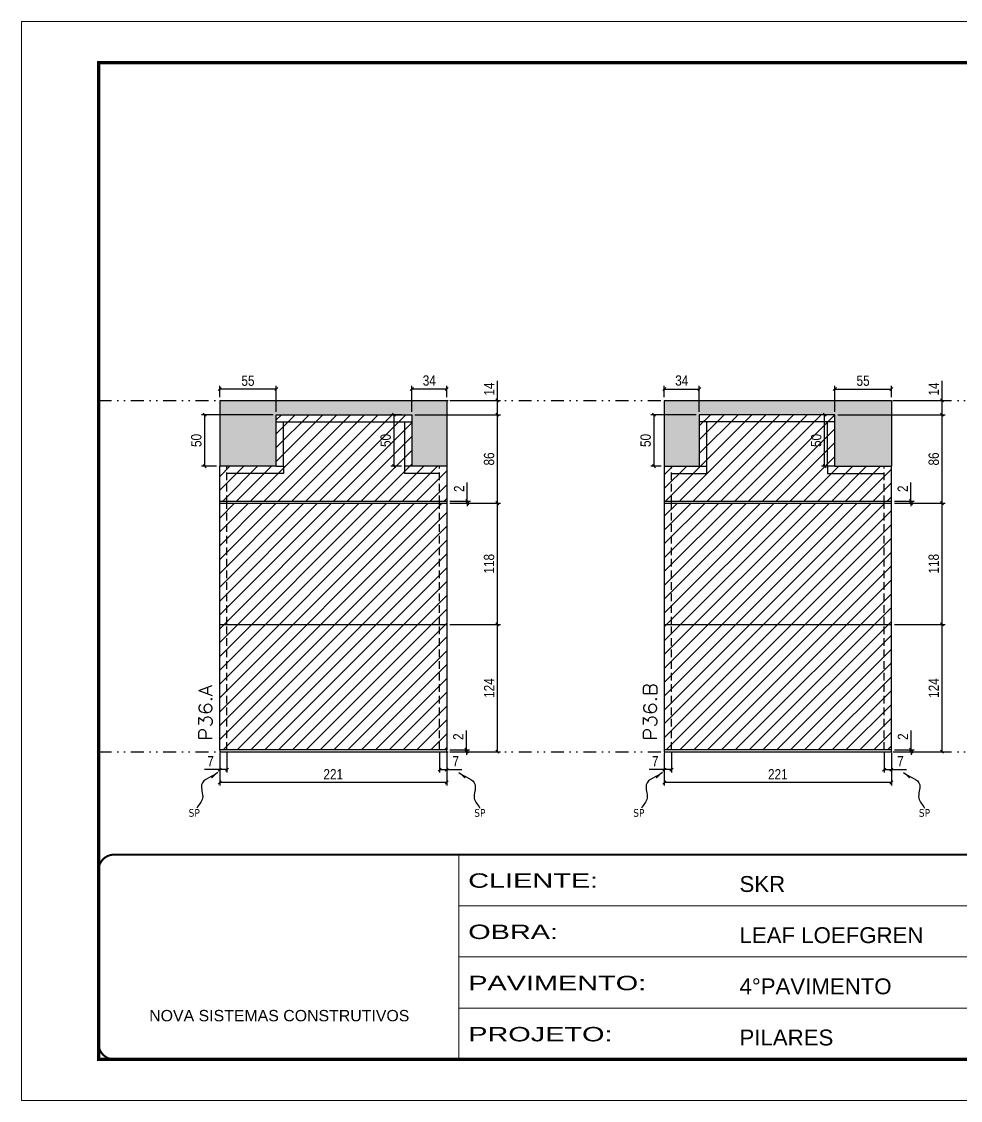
# Model space of a CAD drawing. Extents: x 14400 to 27878, y -21631 to 6985.
# Drawn here: x 15998 to 16912, y -5551 to -4501 of the extents above; entities that cross this region are included whole.
import ezdxf

# ---------------------------------------------------------------- set-up
doc = ezdxf.new("R2010")
doc.units = 0
for name, pattern in [('CONTINUO', [0]), ('DASHED', [0.75, 0.5, -0.25]), ('DIVIDE2', [0.625, 0.25, -0.125, 0, -0.125, 0, -0.125]), ('HIDDEN', [0.375, 0.25, -0.125])]:
    doc.linetypes.add(name, pattern=pattern)
for name, color, linetype in [('COTA', 241, 'Continuous'), ('Nível', 160, 'Continuous'), ('Painéis', 200, 'Continuous'), ('SARR_2.2x7', 40, 'Continuous'), ('Sarrafo de Pressão', 42, 'HIDDEN'), ('texto', 7, 'Continuous')]:
    doc.layers.add(name, color=color, linetype=linetype)
for name, color, linetype, lineweight in [('Folhas', 255, 'Continuous', 9), ('Hachura', 251, 'Continuous', 9), ('SARRAFO DE PRESSAO', 251, 'DASHED', 9), ('Texto Seção', 7, 'Continuous', 15)]:
    doc.layers.add(name, color=color, linetype=linetype, lineweight=lineweight)
doc.styles.add('ARIAL', font='arial.ttf')
doc.styles.add('COTA TECNICA', font='techl___.ttf', dxfattribs={"height": 10})
doc.styles.add('COTA TECNICA-50', font='techl___.ttf', dxfattribs={"height": 10})
doc.styles.add('REGUA-120', font='ROMANS.shx', dxfattribs={"height": 15})
doc.styles.get("Standard").update_dxf_attribs({"font": 'arial.ttf'})
doc.styles.add('Tecnologia', font='')
doc.styles.get('Tecnologia').set_extended_font_data('Forgotten Futurist')
doc.dimstyles.new('COTA PAINEL-50', dxfattribs={"dimtxt": 10, "dimasz": 3, "dimexe": 3, "dimexo": 3, "dimgap": 3, "dimtad": 1, "dimdec": 1, "dimzin": 12, "dimdsep": 46, "dimtxsty": 'COTA TECNICA-50', "dimblk1": 'OBLIQUE', "dimblk2": 'OBLIQUE', "dimsah": 1, "dimcen": 0.9, "dimclrd": 4, "dimclre": 4, "dimclrt": 240, "dimadec": 1, "dimazin": 3, "dimtfac": 1, "dimtdec": 1, "dimtmove": 0, "dimatfit": 3, "dimfxl": 1, "dimtolj": 1, "dimtzin": 12, "dimarcsym": 0})
doc.dimstyles.new('PAINEL', dxfattribs={"dimtxt": 10, "dimasz": 3, "dimexe": 3, "dimexo": 3, "dimgap": 3, "dimtad": 1, "dimdec": 1, "dimzin": 12, "dimdsep": 46, "dimtxsty": 'COTA TECNICA', "dimblk1": 'OBLIQUE', "dimblk2": 'OBLIQUE', "dimsah": 1, "dimcen": 0.9, "dimclrd": 4, "dimclre": 4, "dimclrt": 240, "dimadec": 1, "dimazin": 3, "dimtfac": 1, "dimtdec": 1, "dimtmove": 0, "dimatfit": 3, "dimfxl": 1, "dimtolj": 1, "dimtzin": 12, "dimarcsym": 0})
doc.dimstyles.get("Standard").update_dxf_attribs({"dimtxt": 0.18, "dimasz": 0.18, "dimexe": 0.18, "dimexo": 0.0625, "dimgap": 0.09, "dimtad": 0, "dimtih": 1, "dimtoh": 1, "dimdec": 4, "dimzin": 0, "dimdsep": 46, "dimtxsty": 'Standard', "dimcen": 0.09, "dimadec": 0, "dimazin": 0, "dimtfac": 1, "dimtdec": 4, "dimtofl": 0, "dimtmove": 0, "dimatfit": 3, "dimfxl": 1, "dimtolj": 1, "dimtzin": 0, "dimarcsym": 0})

# ---------------------------------------------------------------- blocks, each defined once
blk = doc.blocks.new('9999999999')
at = {"color": 30, "linetype": 'CONTINUO'}
for p, q in [((98564.6, 34230.2), (98564.6, 34429.4)), ((98564.6, 34379.6), (99584, 34379.6)), ((98564.6, 34329.8), (99488, 34329.8)), ((98564.6, 34280), (99488, 34280))]:
    blk.add_line(p, q, dxfattribs=at)
at = {"color": 30, "linetype": 'CONTINUO', "const_width": 2}
blk.add_lwpolyline([(99584, 34230.2), (99584, 34414.4, 0.414214), (99569, 34429.4), (98229, 34429.4, 0.414214), (98214, 34414.4), (98214, 34245.2, 0.414214), (98229, 34230.2), (99584, 34230.2)], format="xyb", dxfattribs=at)
at = {"layer": 'Folhas'}
blk.add_lwpolyline([(98139, 34190.2), (99624, 34190.2), (99624, 35240.2), (98139, 35240.2)], close=True, dxfattribs=at)
at = {"layer": 'Folhas', "color": 30, "const_width": 3}
blk.add_lwpolyline([(98214, 34230.2), (99584, 34230.2), (99584, 35200.2), (98214, 35200.2)], close=True, dxfattribs=at)
at = {"color": 7, "linetype": 'Continuous', "ltscale": 5, "style": 'ARIAL'}
for s, height, p in [('SKR', 15.48, (98837.7, 34393.1)), ('LEAF LOEFGREN', 15.483, (98837.7, 34343.3)), ('4°PAVIMENTO', 15.483, (98837.7, 34293.5)), ('NOVA SISTEMAS CONSTRUTIVOS', 11.059, (98263.2, 34267.2)), ('PILARES', 15.48, (98837.7, 34243.7))]:
    blk.add_text(s, height=height, dxfattribs=at).set_placement(p)
at = {"layer": 'Folhas', "color": 7, "style": 'Tecnologia', "width": 1.5}
for s, p in [('CLIENTE:', (98573.7, 34397.2)), ('OBRA:', (98573.7, 34347.3)), ('PAVIMENTO:', (98573.7, 34297.5)), ('PROJETO:', (98573.7, 34247.7))]:
    blk.add_text(s, height=14, dxfattribs=at).set_placement(p)
blk = doc.blocks.new('_Oblique')
at = {"color": 0, "linetype": 'ByBlock', "lineweight": -2}
blk.add_line((-0.5, -0.5), (0.5, 0.5), dxfattribs=at)
blk = doc.blocks.new('*D1970')
at = {"layer": 'COTA', "color": 4, "lineweight": -2, "transparency": 16777216}
for p, q in [((16191.3, -5212.7), (16191.3, -5244.6)), ((16412.3, -5212.7), (16412.3, -5244.6)), ((16412.3, -5241.6), (16191.3, -5241.6))]:
    blk.add_line(p, q, dxfattribs=at)
at = {"layer": 'Defpoints', "color": 0, "transparency": 16777216}
for p in [(16191.3, -5209.7), (16412.3, -5209.7), (16191.3, -5241.6)]:
    blk.add_point(p, dxfattribs=at)
at = {"layer": 'COTA', "color": 4, "lineweight": -2, "transparency": 16777216, "xscale": 3, "yscale": 3, "zscale": 3, "rotation": 180}
blk.add_blockref('_Oblique', (16191.3, -5241.6), dxfattribs=at)
at = {"layer": 'COTA', "color": 4, "lineweight": -2, "transparency": 16777216, "xscale": 3, "yscale": 3, "zscale": 3}
blk.add_blockref('_Oblique', (16412.3, -5241.6), dxfattribs=at)
at = {"layer": 'COTA', "color": 240, "transparency": 16777216, "insert": (16301.8, -5233.6), "char_height": 10, "attachment_point": 5, "style": 'COTA TECNICA'}
blk.add_mtext('\\A1;221', dxfattribs=at)
blk = doc.blocks.new('*D1971')
at = {"layer": 'COTA', "color": 4, "lineweight": -2, "transparency": 16777216}
for p, q in [((16405.3, -5212.7), (16405.3, -5232)), ((16412.3, -5214.7), (16412.3, -5232)), ((16405.3, -5229), (16412.3, -5229)), ((16412.3, -5229), (16427, -5229))]:
    blk.add_line(p, q, dxfattribs=at)
at = {"layer": 'Defpoints', "color": 0, "transparency": 16777216}
for p in [(16405.3, -5209.7), (16412.3, -5211.7), (16412.3, -5229)]:
    blk.add_point(p, dxfattribs=at)
at = {"layer": 'COTA', "color": 4, "lineweight": -2, "transparency": 16777216, "xscale": 3, "yscale": 3, "zscale": 3, "rotation": 180}
blk.add_blockref('_Oblique', (16405.3, -5229), dxfattribs=at)
at = {"layer": 'COTA', "color": 4, "lineweight": -2, "transparency": 16777216, "xscale": 3, "yscale": 3, "zscale": 3}
blk.add_blockref('_Oblique', (16412.3, -5229), dxfattribs=at)
at = {"layer": 'COTA', "color": 240, "transparency": 16777216, "insert": (16421.1, -5220.9), "char_height": 10, "attachment_point": 5, "style": 'COTA TECNICA-50'}
blk.add_mtext('\\A1;7', dxfattribs=at)
blk = doc.blocks.new('*D1972')
at = {"layer": 'COTA', "color": 4, "lineweight": -2, "transparency": 16777216}
for p, q in [((16191.3, -5214.7), (16191.3, -5232)), ((16198.3, -5212.7), (16198.3, -5232)), ((16191.3, -5229), (16176.5, -5229)), ((16198.3, -5229), (16191.3, -5229))]:
    blk.add_line(p, q, dxfattribs=at)
at = {"layer": 'Defpoints', "color": 0, "transparency": 16777216}
for p in [(16191.3, -5211.7), (16198.3, -5209.7), (16191.3, -5229)]:
    blk.add_point(p, dxfattribs=at)
at = {"layer": 'COTA', "color": 4, "lineweight": -2, "transparency": 16777216, "xscale": 3, "yscale": 3, "zscale": 3, "rotation": 180}
blk.add_blockref('_Oblique', (16191.3, -5229), dxfattribs=at)
at = {"layer": 'COTA', "color": 4, "lineweight": -2, "transparency": 16777216, "xscale": 3, "yscale": 3, "zscale": 3}
blk.add_blockref('_Oblique', (16198.3, -5229), dxfattribs=at)
at = {"layer": 'COTA', "color": 240, "transparency": 16777216, "insert": (16182.4, -5220.9), "char_height": 10, "attachment_point": 5, "style": 'COTA TECNICA-50'}
blk.add_mtext('\\A1;7', dxfattribs=at)
blk = doc.blocks.new('*D1973')
at = {"layer": 'COTA', "color": 4, "lineweight": -2, "transparency": 16777216}
for p, q in [((16431.5, -5209.7), (16431.5, -5190.9)), ((16415.3, -5209.7), (16434.5, -5209.7)), ((16415.3, -5211.7), (16434.5, -5211.7)), ((16431.5, -5211.7), (16431.5, -5209.7)), ((16431.5, -5211.7), (16431.5, -5214.7))]:
    blk.add_line(p, q, dxfattribs=at)
at = {"layer": 'Defpoints', "color": 0, "transparency": 16777216}
for p in [(16412.3, -5209.7), (16412.3, -5211.7), (16431.5, -5211.7)]:
    blk.add_point(p, dxfattribs=at)
at = {"layer": 'COTA', "color": 4, "lineweight": -2, "transparency": 16777216, "xscale": 3, "yscale": 3, "zscale": 3}
for p, rotation in [((16431.5, -5209.7), 270), ((16431.5, -5211.7), 90)]:
    blk.add_blockref('_Oblique', p, dxfattribs=dict(at, rotation=rotation))
at = {"layer": 'COTA', "color": 240, "transparency": 16777216, "insert": (16423.5, -5197), "char_height": 10, "attachment_point": 5, "rotation": 90, "style": 'COTA TECNICA-50'}
blk.add_mtext('\\A1;2', dxfattribs=at)
blk = doc.blocks.new('*D1974')
at = {"layer": 'COTA', "color": 4, "linetype": 'ByBlock', "lineweight": -2, "transparency": 16777216}
for p, q in [((16415.3, -5087.7), (16464.6, -5087.7)), ((16461.6, -5211.7), (16461.6, -5087.7)), ((16415.3, -5211.7), (16464.6, -5211.7))]:
    blk.add_line(p, q, dxfattribs=at)
at = {"layer": 'Defpoints', "color": 0, "linetype": 'ByBlock', "transparency": 16777216}
for p in [(16412.3, -5087.7), (16461.6, -5087.7), (16412.3, -5211.7)]:
    blk.add_point(p, dxfattribs=at)
at = {"layer": 'COTA', "color": 4, "linetype": 'ByBlock', "lineweight": -2, "transparency": 16777216, "xscale": 3, "yscale": 3, "zscale": 3}
for p, rotation in [((16461.6, -5087.7), 90), ((16461.6, -5211.7), 270)]:
    blk.add_blockref('_Oblique', p, dxfattribs=dict(at, rotation=rotation))
at = {"layer": 'COTA', "color": 240, "linetype": 'ByBlock', "transparency": 16777216, "insert": (16453.6, -5149.7), "char_height": 10, "attachment_point": 5, "rotation": 90, "style": 'COTA TECNICA'}
blk.add_mtext('\\A1;124', dxfattribs=at)
blk = doc.blocks.new('*D1975')
at = {"layer": 'COTA', "color": 4, "linetype": 'ByBlock', "lineweight": -2, "transparency": 16777216}
for p, q in [((16415.3, -5087.7), (16464.6, -5087.7)), ((16461.6, -5211.7), (16461.6, -5087.7)), ((16415.3, -5211.7), (16464.6, -5211.7))]:
    blk.add_line(p, q, dxfattribs=at)
at = {"layer": 'Defpoints', "color": 0, "linetype": 'ByBlock', "transparency": 16777216}
for p in [(16412.3, -5087.7), (16461.6, -5087.7), (16412.3, -5211.7)]:
    blk.add_point(p, dxfattribs=at)
at = {"layer": 'COTA', "color": 4, "linetype": 'ByBlock', "lineweight": -2, "transparency": 16777216, "xscale": 3, "yscale": 3, "zscale": 3}
for p, rotation in [((16461.6, -5087.7), 90), ((16461.6, -5211.7), 270)]:
    blk.add_blockref('_Oblique', p, dxfattribs=dict(at, rotation=rotation))
at = {"layer": 'COTA', "color": 240, "linetype": 'ByBlock', "transparency": 16777216, "insert": (16453.6, -5149.7), "char_height": 10, "attachment_point": 5, "rotation": 90, "style": 'COTA TECNICA'}
blk.add_mtext('\\A1;124', dxfattribs=at)
blk = doc.blocks.new('*D1976')
at = {"layer": 'COTA', "color": 4, "lineweight": -2, "transparency": 16777216}
for p, q in [((16415.3, -4969.7), (16464.6, -4969.7)), ((16461.6, -5087.7), (16461.6, -4969.7)), ((16415.3, -5087.7), (16464.6, -5087.7))]:
    blk.add_line(p, q, dxfattribs=at)
at = {"layer": 'Defpoints', "color": 0, "transparency": 16777216}
for p in [(16412.3, -4969.7), (16461.6, -4969.7), (16412.3, -5087.7)]:
    blk.add_point(p, dxfattribs=at)
at = {"layer": 'COTA', "color": 4, "lineweight": -2, "transparency": 16777216, "xscale": 3, "yscale": 3, "zscale": 3}
for p, rotation in [((16461.6, -4969.7), 90), ((16461.6, -5087.7), 270)]:
    blk.add_blockref('_Oblique', p, dxfattribs=dict(at, rotation=rotation))
at = {"layer": 'COTA', "color": 240, "transparency": 16777216, "insert": (16453.5, -5028.7), "char_height": 10, "attachment_point": 5, "rotation": 90, "style": 'COTA TECNICA'}
blk.add_mtext('\\A1;118', dxfattribs=at)
blk = doc.blocks.new('*D1977')
at = {"layer": 'COTA', "color": 4, "lineweight": -2, "transparency": 16777216}
for p, q in [((16378.3, -4880.7), (16378.3, -4855.7)), ((16412.3, -4858.7), (16378.3, -4858.7)), ((16412.3, -4866.7), (16412.3, -4855.7))]:
    blk.add_line(p, q, dxfattribs=at)
at = {"layer": 'Defpoints', "color": 0, "transparency": 16777216}
for p in [(16378.3, -4858.7), (16412.3, -4869.7), (16378.3, -4883.7)]:
    blk.add_point(p, dxfattribs=at)
at = {"layer": 'COTA', "color": 4, "lineweight": -2, "transparency": 16777216, "xscale": 3, "yscale": 3, "zscale": 3, "rotation": 180}
blk.add_blockref('_Oblique', (16378.3, -4858.7), dxfattribs=at)
at = {"layer": 'COTA', "color": 4, "lineweight": -2, "transparency": 16777216, "xscale": 3, "yscale": 3, "zscale": 3}
blk.add_blockref('_Oblique', (16412.3, -4858.7), dxfattribs=at)
at = {"layer": 'COTA', "color": 240, "transparency": 16777216, "insert": (16395.3, -4850.4), "char_height": 10, "attachment_point": 5, "style": 'COTA TECNICA'}
blk.add_mtext('\\A1;34', dxfattribs=at)
blk = doc.blocks.new('*D1978')
at = {"layer": 'COTA', "color": 4, "lineweight": -2, "transparency": 16777216}
for p, q in [((16243.3, -4883.7), (16173.7, -4883.7)), ((16176.7, -4933.7), (16176.7, -4883.7)), ((16188.3, -4933.7), (16173.7, -4933.7))]:
    blk.add_line(p, q, dxfattribs=at)
at = {"layer": 'Defpoints', "color": 0, "transparency": 16777216}
for p in [(16176.7, -4883.7), (16246.3, -4883.7), (16191.3, -4933.7)]:
    blk.add_point(p, dxfattribs=at)
at = {"layer": 'COTA', "color": 4, "lineweight": -2, "transparency": 16777216, "xscale": 3, "yscale": 3, "zscale": 3}
for p, rotation in [((16176.7, -4883.7), 90), ((16176.7, -4933.7), 270)]:
    blk.add_blockref('_Oblique', p, dxfattribs=dict(at, rotation=rotation))
at = {"layer": 'COTA', "color": 240, "transparency": 16777216, "insert": (16168.6, -4908.7), "char_height": 10, "attachment_point": 5, "rotation": 90, "style": 'COTA TECNICA'}
blk.add_mtext('\\A1;50', dxfattribs=at)
blk = doc.blocks.new('*D1979')
at = {"layer": 'COTA', "color": 4, "lineweight": -2, "transparency": 16777216}
for p, q in [((16368.3, -4883.7), (16358, -4883.7)), ((16361, -4933.7), (16361, -4883.7)), ((16368.3, -4933.7), (16358, -4933.7))]:
    blk.add_line(p, q, dxfattribs=at)
at = {"layer": 'Defpoints', "color": 0, "transparency": 16777216}
for p in [(16361, -4883.7), (16371.3, -4883.7), (16371.3, -4933.7)]:
    blk.add_point(p, dxfattribs=at)
at = {"layer": 'COTA', "color": 4, "lineweight": -2, "transparency": 16777216, "xscale": 3, "yscale": 3, "zscale": 3}
for p, rotation in [((16361, -4883.7), 90), ((16361, -4933.7), 270)]:
    blk.add_blockref('_Oblique', p, dxfattribs=dict(at, rotation=rotation))
at = {"layer": 'COTA', "color": 240, "transparency": 16777216, "insert": (16352.9, -4908.7), "char_height": 10, "attachment_point": 5, "rotation": 90, "style": 'COTA TECNICA'}
blk.add_mtext('\\A1;50', dxfattribs=at)
blk = doc.blocks.new('*D1980')
at = {"layer": 'COTA', "color": 4, "lineweight": -2, "transparency": 16777216}
for p, q in [((16381.3, -4883.7), (16464.6, -4883.7)), ((16461.6, -4969.7), (16461.6, -4883.7)), ((16415.3, -4969.7), (16464.6, -4969.7))]:
    blk.add_line(p, q, dxfattribs=at)
at = {"layer": 'Defpoints', "color": 0, "transparency": 16777216}
for p in [(16378.3, -4883.7), (16461.6, -4883.7), (16412.3, -4969.7)]:
    blk.add_point(p, dxfattribs=at)
at = {"layer": 'COTA', "color": 4, "lineweight": -2, "transparency": 16777216, "xscale": 3, "yscale": 3, "zscale": 3}
for p, rotation in [((16461.6, -4883.7), 90), ((16461.6, -4969.7), 270)]:
    blk.add_blockref('_Oblique', p, dxfattribs=dict(at, rotation=rotation))
at = {"layer": 'COTA', "color": 240, "transparency": 16777216, "insert": (16453.5, -4926.7), "char_height": 10, "attachment_point": 5, "rotation": 90, "style": 'COTA TECNICA'}
blk.add_mtext('\\A1;86', dxfattribs=at)
blk = doc.blocks.new('*D1981')
at = {"layer": 'COTA', "color": 4, "lineweight": -2, "transparency": 16777216}
for p, q in [((16461.6, -4869.7), (16461.6, -4850.6)), ((16415.3, -4869.7), (16464.6, -4869.7)), ((16461.6, -4883.7), (16461.6, -4869.7)), ((16381.3, -4883.7), (16464.6, -4883.7))]:
    blk.add_line(p, q, dxfattribs=at)
at = {"layer": 'Defpoints', "color": 0, "transparency": 16777216}
for p in [(16412.3, -4869.7), (16461.6, -4869.7), (16378.3, -4883.7)]:
    blk.add_point(p, dxfattribs=at)
at = {"layer": 'COTA', "color": 4, "lineweight": -2, "transparency": 16777216, "xscale": 3, "yscale": 3, "zscale": 3}
for p, rotation in [((16461.6, -4869.7), 90), ((16461.6, -4883.7), 270)]:
    blk.add_blockref('_Oblique', p, dxfattribs=dict(at, rotation=rotation))
at = {"layer": 'COTA', "color": 240, "transparency": 16777216, "insert": (16453.6, -4858.7), "char_height": 10, "attachment_point": 5, "rotation": 90, "style": 'COTA TECNICA'}
blk.add_mtext('\\A1;14', dxfattribs=at)
blk = doc.blocks.new('*D2202')
at = {"layer": 'COTA', "color": 4, "lineweight": -2, "transparency": 16777216}
for p, q in [((16432.3, -4967.7), (16432.3, -4949.6)), ((16415.3, -4967.7), (16435.3, -4967.7)), ((16415.3, -4969.7), (16435.3, -4969.7)), ((16432.3, -4969.7), (16432.3, -4967.7)), ((16432.3, -4969.7), (16432.3, -4972.7))]:
    blk.add_line(p, q, dxfattribs=at)
at = {"layer": 'Defpoints', "color": 0, "transparency": 16777216}
for p in [(16412.3, -4967.7), (16412.3, -4969.7), (16432.3, -4967.7)]:
    blk.add_point(p, dxfattribs=at)
at = {"layer": 'COTA', "color": 4, "lineweight": -2, "transparency": 16777216, "xscale": 3, "yscale": 3, "zscale": 3}
for p, rotation in [((16432.3, -4967.7), 270), ((16432.3, -4969.7), 90)]:
    blk.add_blockref('_Oblique', p, dxfattribs=dict(at, rotation=rotation))
at = {"layer": 'COTA', "color": 240, "transparency": 16777216, "insert": (16424.3, -4955.7), "char_height": 10, "attachment_point": 5, "rotation": 90, "style": 'COTA TECNICA'}
blk.add_mtext('\\A1;2', dxfattribs=at)
blk = doc.blocks.new('*D2383')
at = {"layer": 'COTA', "color": 4, "lineweight": -2, "transparency": 16777216}
for p, q in [((16624, -5212.7), (16624, -5244.6)), ((16845, -5212.7), (16845, -5244.6)), ((16845, -5241.6), (16624, -5241.6))]:
    blk.add_line(p, q, dxfattribs=at)
at = {"layer": 'Defpoints', "color": 0, "transparency": 16777216}
for p in [(16624, -5209.7), (16845, -5209.7), (16624, -5241.6)]:
    blk.add_point(p, dxfattribs=at)
at = {"layer": 'COTA', "color": 4, "lineweight": -2, "transparency": 16777216, "xscale": 3, "yscale": 3, "zscale": 3, "rotation": 180}
blk.add_blockref('_Oblique', (16624, -5241.6), dxfattribs=at)
at = {"layer": 'COTA', "color": 4, "lineweight": -2, "transparency": 16777216, "xscale": 3, "yscale": 3, "zscale": 3}
blk.add_blockref('_Oblique', (16845, -5241.6), dxfattribs=at)
at = {"layer": 'COTA', "color": 240, "transparency": 16777216, "insert": (16734.5, -5233.6), "char_height": 10, "attachment_point": 5, "style": 'COTA TECNICA'}
blk.add_mtext('\\A1;221', dxfattribs=at)
blk = doc.blocks.new('*D2384')
at = {"layer": 'COTA', "color": 4, "lineweight": -2, "transparency": 16777216}
for p, q in [((16838, -5212.7), (16838, -5232)), ((16845, -5214.7), (16845, -5232)), ((16838, -5229), (16845, -5229)), ((16845, -5229), (16859.8, -5229))]:
    blk.add_line(p, q, dxfattribs=at)
at = {"layer": 'Defpoints', "color": 0, "transparency": 16777216}
for p in [(16838, -5209.7), (16845, -5211.7), (16845, -5229)]:
    blk.add_point(p, dxfattribs=at)
at = {"layer": 'COTA', "color": 4, "lineweight": -2, "transparency": 16777216, "xscale": 3, "yscale": 3, "zscale": 3, "rotation": 180}
blk.add_blockref('_Oblique', (16838, -5229), dxfattribs=at)
at = {"layer": 'COTA', "color": 4, "lineweight": -2, "transparency": 16777216, "xscale": 3, "yscale": 3, "zscale": 3}
blk.add_blockref('_Oblique', (16845, -5229), dxfattribs=at)
at = {"layer": 'COTA', "color": 240, "transparency": 16777216, "insert": (16853.9, -5220.9), "char_height": 10, "attachment_point": 5, "style": 'COTA TECNICA-50'}
blk.add_mtext('\\A1;7', dxfattribs=at)
blk = doc.blocks.new('*D2385')
at = {"layer": 'COTA', "color": 4, "lineweight": -2, "transparency": 16777216}
for p, q in [((16624, -5214.7), (16624, -5232)), ((16631, -5212.7), (16631, -5232)), ((16624, -5229), (16609.3, -5229)), ((16631, -5229), (16624, -5229))]:
    blk.add_line(p, q, dxfattribs=at)
at = {"layer": 'Defpoints', "color": 0, "transparency": 16777216}
for p in [(16624, -5211.7), (16631, -5209.7), (16624, -5229)]:
    blk.add_point(p, dxfattribs=at)
at = {"layer": 'COTA', "color": 4, "lineweight": -2, "transparency": 16777216, "xscale": 3, "yscale": 3, "zscale": 3, "rotation": 180}
blk.add_blockref('_Oblique', (16624, -5229), dxfattribs=at)
at = {"layer": 'COTA', "color": 4, "lineweight": -2, "transparency": 16777216, "xscale": 3, "yscale": 3, "zscale": 3}
blk.add_blockref('_Oblique', (16631, -5229), dxfattribs=at)
at = {"layer": 'COTA', "color": 240, "transparency": 16777216, "insert": (16615.2, -5220.9), "char_height": 10, "attachment_point": 5, "style": 'COTA TECNICA-50'}
blk.add_mtext('\\A1;7', dxfattribs=at)
blk = doc.blocks.new('*D2386')
at = {"layer": 'COTA', "color": 4, "lineweight": -2, "transparency": 16777216}
for p, q in [((16864.3, -5209.7), (16864.3, -5190.9)), ((16848, -5209.7), (16867.3, -5209.7)), ((16848, -5211.7), (16867.3, -5211.7)), ((16864.3, -5211.7), (16864.3, -5209.7)), ((16864.3, -5211.7), (16864.3, -5214.7))]:
    blk.add_line(p, q, dxfattribs=at)
at = {"layer": 'Defpoints', "color": 0, "transparency": 16777216}
for p in [(16845, -5209.7), (16845, -5211.7), (16864.3, -5211.7)]:
    blk.add_point(p, dxfattribs=at)
at = {"layer": 'COTA', "color": 4, "lineweight": -2, "transparency": 16777216, "xscale": 3, "yscale": 3, "zscale": 3}
for p, rotation in [((16864.3, -5209.7), 270), ((16864.3, -5211.7), 90)]:
    blk.add_blockref('_Oblique', p, dxfattribs=dict(at, rotation=rotation))
at = {"layer": 'COTA', "color": 240, "transparency": 16777216, "insert": (16856.3, -5197), "char_height": 10, "attachment_point": 5, "rotation": 90, "style": 'COTA TECNICA-50'}
blk.add_mtext('\\A1;2', dxfattribs=at)
blk = doc.blocks.new('*D2387')
at = {"layer": 'COTA', "color": 4, "linetype": 'ByBlock', "lineweight": -2, "transparency": 16777216}
for p, q in [((16848, -5087.7), (16897.4, -5087.7)), ((16894.4, -5211.7), (16894.4, -5087.7)), ((16848, -5211.7), (16897.4, -5211.7))]:
    blk.add_line(p, q, dxfattribs=at)
at = {"layer": 'Defpoints', "color": 0, "linetype": 'ByBlock', "transparency": 16777216}
for p in [(16845, -5087.7), (16894.4, -5087.7), (16845, -5211.7)]:
    blk.add_point(p, dxfattribs=at)
at = {"layer": 'COTA', "color": 4, "linetype": 'ByBlock', "lineweight": -2, "transparency": 16777216, "xscale": 3, "yscale": 3, "zscale": 3}
for p, rotation in [((16894.4, -5087.7), 90), ((16894.4, -5211.7), 270)]:
    blk.add_blockref('_Oblique', p, dxfattribs=dict(at, rotation=rotation))
at = {"layer": 'COTA', "color": 240, "linetype": 'ByBlock', "transparency": 16777216, "insert": (16886.3, -5149.7), "char_height": 10, "attachment_point": 5, "rotation": 90, "style": 'COTA TECNICA'}
blk.add_mtext('\\A1;124', dxfattribs=at)
blk = doc.blocks.new('*D2388')
at = {"layer": 'COTA', "color": 4, "linetype": 'ByBlock', "lineweight": -2, "transparency": 16777216}
for p, q in [((16848, -5087.7), (16897.4, -5087.7)), ((16894.4, -5211.7), (16894.4, -5087.7)), ((16848, -5211.7), (16897.4, -5211.7))]:
    blk.add_line(p, q, dxfattribs=at)
at = {"layer": 'Defpoints', "color": 0, "linetype": 'ByBlock', "transparency": 16777216}
for p in [(16845, -5087.7), (16894.4, -5087.7), (16845, -5211.7)]:
    blk.add_point(p, dxfattribs=at)
at = {"layer": 'COTA', "color": 4, "linetype": 'ByBlock', "lineweight": -2, "transparency": 16777216, "xscale": 3, "yscale": 3, "zscale": 3}
for p, rotation in [((16894.4, -5087.7), 90), ((16894.4, -5211.7), 270)]:
    blk.add_blockref('_Oblique', p, dxfattribs=dict(at, rotation=rotation))
at = {"layer": 'COTA', "color": 240, "linetype": 'ByBlock', "transparency": 16777216, "insert": (16886.3, -5149.7), "char_height": 10, "attachment_point": 5, "rotation": 90, "style": 'COTA TECNICA'}
blk.add_mtext('\\A1;124', dxfattribs=at)
blk = doc.blocks.new('*D2389')
at = {"layer": 'COTA', "color": 4, "lineweight": -2, "transparency": 16777216}
for p, q in [((16848, -4969.7), (16897.4, -4969.7)), ((16894.4, -5087.7), (16894.4, -4969.7)), ((16848, -5087.7), (16897.4, -5087.7))]:
    blk.add_line(p, q, dxfattribs=at)
at = {"layer": 'Defpoints', "color": 0, "transparency": 16777216}
for p in [(16845, -4969.7), (16894.4, -4969.7), (16845, -5087.7)]:
    blk.add_point(p, dxfattribs=at)
at = {"layer": 'COTA', "color": 4, "lineweight": -2, "transparency": 16777216, "xscale": 3, "yscale": 3, "zscale": 3}
for p, rotation in [((16894.4, -4969.7), 90), ((16894.4, -5087.7), 270)]:
    blk.add_blockref('_Oblique', p, dxfattribs=dict(at, rotation=rotation))
at = {"layer": 'COTA', "color": 240, "transparency": 16777216, "insert": (16886.3, -5028.7), "char_height": 10, "attachment_point": 5, "rotation": 90, "style": 'COTA TECNICA'}
blk.add_mtext('\\A1;118', dxfattribs=at)
blk = doc.blocks.new('*D2390')
at = {"layer": 'COTA', "color": 4, "lineweight": -2, "transparency": 16777216}
for p, q in [((16624, -4866.7), (16624, -4855.7)), ((16624, -4858.7), (16658, -4858.7)), ((16658, -4880.7), (16658, -4855.7))]:
    blk.add_line(p, q, dxfattribs=at)
at = {"layer": 'Defpoints', "color": 0, "transparency": 16777216}
for p in [(16658, -4858.7), (16624, -4869.7), (16658, -4883.7)]:
    blk.add_point(p, dxfattribs=at)
at = {"layer": 'COTA', "color": 4, "lineweight": -2, "transparency": 16777216, "xscale": 3, "yscale": 3, "zscale": 3, "rotation": 180}
blk.add_blockref('_Oblique', (16624, -4858.7), dxfattribs=at)
at = {"layer": 'COTA', "color": 4, "lineweight": -2, "transparency": 16777216, "xscale": 3, "yscale": 3, "zscale": 3}
blk.add_blockref('_Oblique', (16658, -4858.7), dxfattribs=at)
at = {"layer": 'COTA', "color": 240, "transparency": 16777216, "insert": (16641, -4850.4), "char_height": 10, "attachment_point": 5, "style": 'COTA TECNICA'}
blk.add_mtext('\\A1;34', dxfattribs=at)
blk = doc.blocks.new('*D2391')
at = {"layer": 'COTA', "color": 4, "lineweight": -2, "transparency": 16777216}
for p, q in [((16793, -4883.7), (16897.4, -4883.7)), ((16894.4, -4969.7), (16894.4, -4883.7)), ((16848, -4969.7), (16897.4, -4969.7))]:
    blk.add_line(p, q, dxfattribs=at)
at = {"layer": 'Defpoints', "color": 0, "transparency": 16777216}
for p in [(16790, -4883.7), (16894.4, -4883.7), (16845, -4969.7)]:
    blk.add_point(p, dxfattribs=at)
at = {"layer": 'COTA', "color": 4, "lineweight": -2, "transparency": 16777216, "xscale": 3, "yscale": 3, "zscale": 3}
for p, rotation in [((16894.4, -4883.7), 90), ((16894.4, -4969.7), 270)]:
    blk.add_blockref('_Oblique', p, dxfattribs=dict(at, rotation=rotation))
at = {"layer": 'COTA', "color": 240, "transparency": 16777216, "insert": (16886.3, -4926.7), "char_height": 10, "attachment_point": 5, "rotation": 90, "style": 'COTA TECNICA'}
blk.add_mtext('\\A1;86', dxfattribs=at)
blk = doc.blocks.new('*D2392')
at = {"layer": 'COTA', "color": 4, "lineweight": -2, "transparency": 16777216}
for p, q in [((16894.4, -4869.7), (16894.4, -4850.6)), ((16848, -4869.7), (16897.4, -4869.7)), ((16894.4, -4883.7), (16894.4, -4869.7)), ((16793, -4883.7), (16897.4, -4883.7))]:
    blk.add_line(p, q, dxfattribs=at)
at = {"layer": 'Defpoints', "color": 0, "transparency": 16777216}
for p in [(16845, -4869.7), (16894.4, -4869.7), (16790, -4883.7)]:
    blk.add_point(p, dxfattribs=at)
at = {"layer": 'COTA', "color": 4, "lineweight": -2, "transparency": 16777216, "xscale": 3, "yscale": 3, "zscale": 3}
for p, rotation in [((16894.4, -4869.7), 90), ((16894.4, -4883.7), 270)]:
    blk.add_blockref('_Oblique', p, dxfattribs=dict(at, rotation=rotation))
at = {"layer": 'COTA', "color": 240, "transparency": 16777216, "insert": (16886.3, -4858.7), "char_height": 10, "attachment_point": 5, "rotation": 90, "style": 'COTA TECNICA'}
blk.add_mtext('\\A1;14', dxfattribs=at)
blk = doc.blocks.new('*D2393')
at = {"layer": 'COTA', "color": 4, "lineweight": -2, "transparency": 16777216}
for p, q in [((16655, -4883.7), (16611, -4883.7)), ((16614, -4933.7), (16614, -4883.7)), ((16621, -4933.7), (16611, -4933.7))]:
    blk.add_line(p, q, dxfattribs=at)
at = {"layer": 'Defpoints', "color": 0, "transparency": 16777216}
for p in [(16614, -4883.7), (16658, -4883.7), (16624, -4933.7)]:
    blk.add_point(p, dxfattribs=at)
at = {"layer": 'COTA', "color": 4, "lineweight": -2, "transparency": 16777216, "xscale": 3, "yscale": 3, "zscale": 3}
for p, rotation in [((16614, -4883.7), 90), ((16614, -4933.7), 270)]:
    blk.add_blockref('_Oblique', p, dxfattribs=dict(at, rotation=rotation))
at = {"layer": 'COTA', "color": 240, "transparency": 16777216, "insert": (16605.9, -4908.7), "char_height": 10, "attachment_point": 5, "rotation": 90, "style": 'COTA TECNICA'}
blk.add_mtext('\\A1;50', dxfattribs=at)
blk = doc.blocks.new('*D2394')
at = {"layer": 'COTA', "color": 4, "lineweight": -2, "transparency": 16777216}
for p, q in [((16864.1, -4967.7), (16864.1, -4949.6)), ((16848, -4967.7), (16867.1, -4967.7)), ((16848, -4969.7), (16867.1, -4969.7)), ((16864.1, -4969.7), (16864.1, -4967.7)), ((16864.1, -4969.7), (16864.1, -4972.7))]:
    blk.add_line(p, q, dxfattribs=at)
at = {"layer": 'Defpoints', "color": 0, "transparency": 16777216}
for p in [(16845, -4967.7), (16845, -4969.7), (16864.1, -4967.7)]:
    blk.add_point(p, dxfattribs=at)
at = {"layer": 'COTA', "color": 4, "lineweight": -2, "transparency": 16777216, "xscale": 3, "yscale": 3, "zscale": 3}
for p, rotation in [((16864.1, -4967.7), 270), ((16864.1, -4969.7), 90)]:
    blk.add_blockref('_Oblique', p, dxfattribs=dict(at, rotation=rotation))
at = {"layer": 'COTA', "color": 240, "transparency": 16777216, "insert": (16856.1, -4955.7), "char_height": 10, "attachment_point": 5, "rotation": 90, "style": 'COTA TECNICA'}
blk.add_mtext('\\A1;2', dxfattribs=at)
blk = doc.blocks.new('*D2395')
at = {"layer": 'COTA', "color": 4, "lineweight": -2, "transparency": 16777216}
for p, q in [((16787, -4883.7), (16777, -4883.7)), ((16780, -4933.7), (16780, -4883.7)), ((16787, -4933.7), (16777, -4933.7))]:
    blk.add_line(p, q, dxfattribs=at)
at = {"layer": 'Defpoints', "color": 0, "transparency": 16777216}
for p in [(16780, -4883.7), (16790, -4883.7), (16790, -4933.7)]:
    blk.add_point(p, dxfattribs=at)
at = {"layer": 'COTA', "color": 4, "lineweight": -2, "transparency": 16777216, "xscale": 3, "yscale": 3, "zscale": 3}
for p, rotation in [((16780, -4883.7), 90), ((16780, -4933.7), 270)]:
    blk.add_blockref('_Oblique', p, dxfattribs=dict(at, rotation=rotation))
at = {"layer": 'COTA', "color": 240, "transparency": 16777216, "insert": (16771.9, -4908.7), "char_height": 10, "attachment_point": 5, "rotation": 90, "style": 'COTA TECNICA'}
blk.add_mtext('\\A1;50', dxfattribs=at)
blk = doc.blocks.new('*D2396')
at = {"layer": 'COTA', "color": 4, "lineweight": -2, "transparency": 16777216}
for p, q in [((16790, -4880.7), (16790, -4855.7)), ((16790, -4858.7), (16845, -4858.7)), ((16845, -4866.7), (16845, -4855.7))]:
    blk.add_line(p, q, dxfattribs=at)
at = {"layer": 'Defpoints', "color": 0, "transparency": 16777216}
for p in [(16845, -4858.7), (16845, -4869.7), (16790, -4883.7)]:
    blk.add_point(p, dxfattribs=at)
at = {"layer": 'COTA', "color": 4, "lineweight": -2, "transparency": 16777216, "xscale": 3, "yscale": 3, "zscale": 3, "rotation": 180}
blk.add_blockref('_Oblique', (16790, -4858.7), dxfattribs=at)
at = {"layer": 'COTA', "color": 4, "lineweight": -2, "transparency": 16777216, "xscale": 3, "yscale": 3, "zscale": 3}
blk.add_blockref('_Oblique', (16845, -4858.7), dxfattribs=at)
at = {"layer": 'COTA', "color": 240, "transparency": 16777216, "insert": (16817.5, -4850.6), "char_height": 10, "attachment_point": 5, "style": 'COTA TECNICA'}
blk.add_mtext('\\A1;55', dxfattribs=at)
blk = doc.blocks.new('*D2397')
at = {"layer": 'COTA', "color": 4, "lineweight": -2, "transparency": 16777216}
for p, q in [((16191.3, -4866.7), (16191.3, -4855.7)), ((16246.3, -4858.7), (16191.3, -4858.7)), ((16246.3, -4880.7), (16246.3, -4855.7))]:
    blk.add_line(p, q, dxfattribs=at)
at = {"layer": 'Defpoints', "color": 0, "transparency": 16777216}
for p in [(16191.3, -4858.7), (16191.3, -4869.7), (16246.3, -4883.7)]:
    blk.add_point(p, dxfattribs=at)
at = {"layer": 'COTA', "color": 4, "lineweight": -2, "transparency": 16777216, "xscale": 3, "yscale": 3, "zscale": 3, "rotation": 180}
blk.add_blockref('_Oblique', (16191.3, -4858.7), dxfattribs=at)
at = {"layer": 'COTA', "color": 4, "lineweight": -2, "transparency": 16777216, "xscale": 3, "yscale": 3, "zscale": 3}
blk.add_blockref('_Oblique', (16246.3, -4858.7), dxfattribs=at)
at = {"layer": 'COTA', "color": 240, "transparency": 16777216, "insert": (16218.8, -4850.6), "char_height": 10, "attachment_point": 5, "style": 'COTA TECNICA'}
blk.add_mtext('\\A1;55', dxfattribs=at)

msp = doc.modelspace()

# ---------------------------------------------------------------- hatches: boundary and pattern name
at = {"layer": 'COTA'}
h = msp.add_hatch(dxfattribs=at)
h.set_pattern_fill('AR-CONC', color=256, scale=0.03)
h.paths.add_polyline_path([(16412.27, -4869.74), (16191.27, -4869.74), (16191.27, -4933.74), (16246.27, -4933.74), (16246.27, -4883.74), (16378.27, -4883.74), (16378.27, -4933.74), (16412.27, -4933.74)])
h = msp.add_hatch(dxfattribs=at)
h.set_pattern_fill('AR-CONC', color=256, scale=0.03)
h.paths.add_polyline_path([(16790.02, -4883.74), (16790.02, -4933.74), (16845.02, -4933.74), (16845.02, -4869.74), (16624.02, -4869.74), (16624.02, -4933.74), (16658.02, -4933.74), (16658.02, -4883.74)])
at = {"layer": 'Hachura', "linetype": 'ByBlock'}
h = msp.add_hatch(dxfattribs=at)
h.set_pattern_fill('ANSI31', color=256, scale=3)
h.paths.add_polyline_path([(16378.27, -4883.74), (16246.27, -4883.74), (16246.27, -4933.74), (16191.27, -4933.74), (16191.27, -4967.74), (16412.27, -4967.74), (16412.27, -4933.74), (16378.27, -4933.74)])
h.paths.add_polyline_path([(16412.27, -4969.74), (16191.27, -4969.74), (16191.27, -5087.74), (16412.27, -5087.74)])
h.paths.add_polyline_path([(16412.27, -5087.74), (16191.27, -5087.74), (16191.27, -5209.74), (16412.27, -5209.74)])
h.paths.add_polyline_path([(16845.02, -5087.74), (16624.02, -5087.74), (16624.02, -5209.74), (16845.02, -5209.74)])
h.paths.add_polyline_path([(16845.02, -4969.74), (16624.02, -4969.74), (16624.02, -5087.74), (16845.02, -5087.74)])
h.paths.add_polyline_path([(16845.02, -4933.74), (16790.02, -4933.74), (16790.02, -4883.74), (16658.02, -4883.74), (16658.02, -4933.74), (16624.02, -4933.74), (16624.02, -4967.74), (16845.02, -4967.74)])
h.paths.add_polyline_path([(17093.25, -4933.74), (17068.25, -4933.74), (17068.25, -5209.74), (17093.25, -5209.74)])
h.paths.add_polyline_path([(17306.76, -4969.74), (17281.76, -4969.74), (17281.76, -5209.74), (17306.76, -5209.74)])
h.paths.add_polyline_path([(17306.76, -4933.74), (17281.76, -4933.74), (17281.76, -4969.74), (17306.76, -4969.74)])

# ---------------------------------------------------------------- linework, layer by layer
at = {"layer": 'COTA'}
for p, q in [((16191.27, -4869.74), (16412.27, -4869.74)), ((16191.27, -4869.74), (16191.27, -4933.74)), ((16412.27, -4869.74), (16412.27, -4933.74)), ((16624.02, -4869.74), (16624.02, -4933.74)), ((16624.02, -4869.74), (16845.02, -4869.74)), ((16845.02, -4869.74), (16845.02, -4933.74)), ((16246.27, -4933.74), (16253.27, -4933.74)), ((16253.27, -4933.74), (16253.27, -4940.74)), ((16371.27, -4933.74), (16371.27, -4940.74)), ((16378.27, -4933.74), (16371.27, -4933.74)), ((16658.02, -4933.74), (16665.02, -4933.74)), ((16665.02, -4933.74), (16665.02, -4940.74)), ((16790.02, -4933.74), (16783.02, -4933.74)), ((16783.02, -4933.74), (16783.02, -4940.74))]:
    msp.add_line(p, q, dxfattribs=at)
at = {"layer": 'Nível', "color": 4, "linetype": 'DIVIDE2', "ltscale": 50}
for p, q in [((16073.47, -4869.74), (17443.47, -4869.74)), ((16073.47, -5211.74), (17443.47, -5211.74))]:
    msp.add_line(p, q, dxfattribs=at)
at = {"layer": 'Painéis'}
for p, q in [((16246.27, -4883.74), (16378.27, -4883.74)), ((16246.27, -4933.74), (16246.27, -4883.74)), ((16378.27, -4883.74), (16378.27, -4933.74)), ((16790.02, -4883.74), (16658.02, -4883.74)), ((16658.02, -4883.74), (16658.02, -4933.74)), ((16790.02, -4933.74), (16790.02, -4883.74)), ((16191.27, -5209.74), (16191.27, -4933.74)), ((16246.27, -4933.74), (16191.27, -4933.74)), ((16412.27, -4933.74), (16378.27, -4933.74)), ((16412.27, -4933.74), (16412.27, -5209.74)), ((16624.02, -4933.74), (16658.02, -4933.74)), ((16624.02, -4933.74), (16624.02, -5209.74)), ((16790.02, -4933.74), (16845.02, -4933.74)), ((16845.02, -5209.74), (16845.02, -4933.74)), ((16191.27, -4967.74), (16412.27, -4967.74)), ((16191.27, -4969.74), (16412.27, -4969.74)), ((16624.02, -4967.74), (16845.02, -4967.74)), ((16624.02, -4969.74), (16845.02, -4969.74)), ((16191.27, -5087.74), (16412.27, -5087.74)), ((16624.02, -5087.74), (16845.02, -5087.74))]:
    msp.add_line(p, q, dxfattribs=at)
for points in [[(16412.27, -5209.74), (16191.27, -5209.74), (16191.27, -5211.74), (16412.27, -5211.74)], [(16845.02, -5209.74), (16624.02, -5209.74), (16624.02, -5211.74), (16845.02, -5211.74)]]:
    msp.add_lwpolyline(points, close=True, dxfattribs=at)
at = {"layer": 'SARR_2.2x7'}
for p, q in [((16246.27, -4890.74), (16378.27, -4890.74)), ((16253.27, -4933.74), (16253.27, -4890.74)), ((16371.27, -4890.74), (16371.27, -4933.74)), ((16790.02, -4890.74), (16658.02, -4890.74)), ((16665.02, -4890.74), (16665.02, -4933.74)), ((16783.02, -4933.74), (16783.02, -4890.74)), ((16253.27, -4940.74), (16198.27, -4940.74)), ((16405.27, -4940.74), (16371.27, -4940.74)), ((16631.02, -4940.74), (16665.02, -4940.74)), ((16783.02, -4940.74), (16838.02, -4940.74))]:
    msp.add_line(p, q, dxfattribs=at)
at = {"layer": 'Sarrafo de Pressão', "ltscale": 30}
for p, q in [((16198.27, -4969.74), (16198.27, -4933.74)), ((16405.27, -4969.74), (16405.27, -4933.74)), ((16631.02, -4969.74), (16631.02, -4933.74)), ((16838.02, -4969.74), (16838.02, -4933.74)), ((16198.27, -5087.74), (16198.27, -4969.74)), ((16405.27, -5087.74), (16405.27, -4969.74)), ((16631.02, -5087.74), (16631.02, -4969.74)), ((16838.02, -5087.74), (16838.02, -4969.74)), ((16198.27, -5209.74), (16198.27, -5087.74)), ((16405.27, -5209.74), (16405.27, -5087.74)), ((16631.02, -5209.74), (16631.02, -5087.74)), ((16838.02, -5209.74), (16838.02, -5087.74))]:
    msp.add_line(p, q, dxfattribs=at)

# ---------------------------------------------------------------- block references
at = {"layer": 'SARRAFO DE PRESSAO', "color": 6, "linetype": 'ByBlock'}
msp.add_blockref('9999999999', (-82140.51, -39741.23), dxfattribs=at)

# ---------------------------------------------------------------- texts
at = {"layer": 'texto', "color": 0, "char_height": 7.5, "attachment_point": 5}
for insert in [(16166.5, -5271.23), (16444.52, -5271.23), (16599.24, -5271.23), (16877.27, -5271.23)]:
    msp.add_mtext('{\\fTahoma|b0|i0|c0|p34;\\C4;SP}', dxfattribs=dict(at, insert=insert))
at = {"layer": 'Texto Seção', "style": 'REGUA-120', "width": 1.1}
for s, p in [('P36.A', (16184.03, -5200.98)), ('P36.B', (16616.77, -5200.98))]:
    msp.add_text(s, height=13, rotation=90, dxfattribs=at).set_placement(p)

# ---------------------------------------------------------------- dimensions: what is measured, and where the dimension line sits
at = {"layer": 'COTA'}
for base, p1, p2, dimstyle, picture, middle in [((16191.27, -4858.67), (16246.27, -4883.74), (16191.27, -4869.74), 'PAINEL', '*D2397', (16218.77, -4850.56)), ((16658.02, -4858.67), (16624.02, -4869.74), (16658.02, -4883.74), 'PAINEL', '*D2390', (16641.02, -4850.45)), ((16845.02, -4858.67), (16790.02, -4883.74), (16845.02, -4869.74), 'PAINEL', '*D2396', (16817.52, -4850.56)), ((16412.27, -5228.98), (16405.27, -5209.74), (16412.27, -5211.74), 'COTA PAINEL-50', '*D1971', (16421.14, -5220.91)), ((16845.02, -5228.98), (16838.02, -5209.74), (16845.02, -5211.74), 'COTA PAINEL-50', '*D2384', (16853.89, -5220.91))]:
    dim = msp.add_linear_dim(base=base, p1=p1, p2=p2, dimstyle=dimstyle, dxfattribs=at)
    dim.commit()
    dim.dimension.update_dxf_attribs({"geometry": picture, "text_midpoint": middle})
for base, p1, p2, angle, dimstyle, picture, middle in [((16378.27, -4858.67), (16412.27, -4869.74), (16378.27, -4883.74), 180, 'PAINEL', '*D1977', (16395.27, -4850.45)), ((16461.64, -4869.74), (16378.27, -4883.74), (16412.27, -4869.74), 90, 'PAINEL', '*D1981', (16453.57, -4858.68)), ((16894.39, -4869.74), (16790.02, -4883.74), (16845.02, -4869.74), 90, 'PAINEL', '*D2392', (16886.32, -4858.68)), ((16176.72, -4883.74), (16191.27, -4933.74), (16246.27, -4883.74), 90, 'PAINEL', '*D1978', (16168.62, -4908.74)), ((16360.96, -4883.74), (16371.27, -4933.74), (16371.27, -4883.74), 90, 'PAINEL', '*D1979', (16352.85, -4908.74)), ((16461.64, -4883.74), (16412.27, -4969.74), (16378.27, -4883.74), 90, 'PAINEL', '*D1980', (16453.52, -4926.74)), ((16614.02, -4883.74), (16624.02, -4933.74), (16658.02, -4883.74), 90, 'PAINEL', '*D2393', (16605.91, -4908.74)), ((16780.03, -4883.74), (16790.02, -4933.74), (16790.02, -4883.74), 90, 'PAINEL', '*D2395', (16771.92, -4908.74)), ((16894.39, -4883.74), (16845.02, -4969.74), (16790.02, -4883.74), 90, 'PAINEL', '*D2391', (16886.26, -4926.74)), ((16432.28, -4967.74), (16412.27, -4969.74), (16412.27, -4967.74), 90, 'PAINEL', '*D2202', (16424.28, -4955.69)), ((16864.14, -4967.74), (16845.02, -4969.74), (16845.02, -4967.74), 90, 'PAINEL', '*D2394', (16856.14, -4955.69)), ((16461.64, -4969.74), (16412.27, -5087.74), (16412.27, -4969.74), 90, 'PAINEL', '*D1976', (16453.55, -5028.74)), ((16894.39, -4969.74), (16845.02, -5087.74), (16845.02, -4969.74), 90, 'PAINEL', '*D2389', (16886.29, -5028.74)), ((16191.27, -5228.98), (16198.27, -5209.74), (16191.27, -5211.74), 180, 'COTA PAINEL-50', '*D1972', (16182.41, -5220.91)), ((16624.02, -5228.98), (16631.02, -5209.74), (16624.02, -5211.74), 180, 'COTA PAINEL-50', '*D2385', (16615.16, -5220.91))]:
    dim = msp.add_linear_dim(base=base, p1=p1, p2=p2, angle=angle, dimstyle=dimstyle, dxfattribs=at)
    dim.commit()
    dim.dimension.update_dxf_attribs({"geometry": picture, "text_midpoint": middle})
at = {"layer": 'COTA', "linetype": 'ByBlock'}
for p1, p2, picture, middle in [((16412.27, -5211.74), (16412.27, -5087.74), '*D1974', (16453.57, -5149.74)), ((16412.27, -5211.74), (16412.27, -5087.74), '*D1975', (16453.57, -5149.74)), ((16845.02, -5211.74), (16845.02, -5087.74), '*D2387', (16886.32, -5149.74)), ((16845.02, -5211.74), (16845.02, -5087.74), '*D2388', (16886.32, -5149.74))]:
    dim = msp.add_aligned_dim(p1=p1, p2=p2, distance=-49.37, dimstyle='PAINEL', dxfattribs=at)
    dim.commit()
    dim.dimension.update_dxf_attribs({"geometry": picture, "text_midpoint": middle})
at = {"layer": 'COTA'}
for base, p1, p2, picture, middle in [((16431.53, -5211.74), (16412.27, -5209.74), (16412.27, -5211.74), '*D1973', (16431.53, -5196.99)), ((16864.28, -5211.74), (16845.02, -5209.74), (16845.02, -5211.74), '*D2386', (16864.28, -5196.99))]:
    dim = msp.add_linear_dim(base=base, p1=p1, p2=p2, angle=90, dimstyle='COTA PAINEL-50', dxfattribs=at)
    dim.commit()
    dim.dimension.update_dxf_attribs({"geometry": picture, "text_midpoint": middle, "dimtype": 160})
for base, p1, p2, picture, middle in [((16191.27, -5241.63), (16412.27, -5209.74), (16191.27, -5209.74), '*D1970', (16301.77, -5233.58)), ((16624.02, -5241.63), (16845.02, -5209.74), (16624.02, -5209.74), '*D2383', (16734.52, -5233.58))]:
    dim = msp.add_linear_dim(base=base, p1=p1, p2=p2, angle=180, dimstyle='PAINEL', override={"dimarcsym": 2}, dxfattribs=at)
    dim.commit()
    dim.dimension.update_dxf_attribs({"geometry": picture, "text_midpoint": middle})

# ---------------------------------------------------------------- leaders
at = {"layer": 'COTA', "path_type": 1}
for points in [[(16189.45, -5231.92), (16173.66, -5243.76), (16174.59, -5256.76), (16169.03, -5266.54)], [(16424.1, -5231.92), (16439.89, -5243.76), (16438.96, -5256.76), (16444.52, -5266.54)], [(16622.19, -5231.92), (16606.41, -5243.76), (16607.33, -5256.76), (16601.78, -5266.54)], [(16856.85, -5231.92), (16872.63, -5243.76), (16871.71, -5256.76), (16877.26, -5266.54)]]:
    msp.add_leader(points, dimstyle='Standard', override={"dimasz": 8}, dxfattribs=at)

doc.saveas('drawing.dxf')
